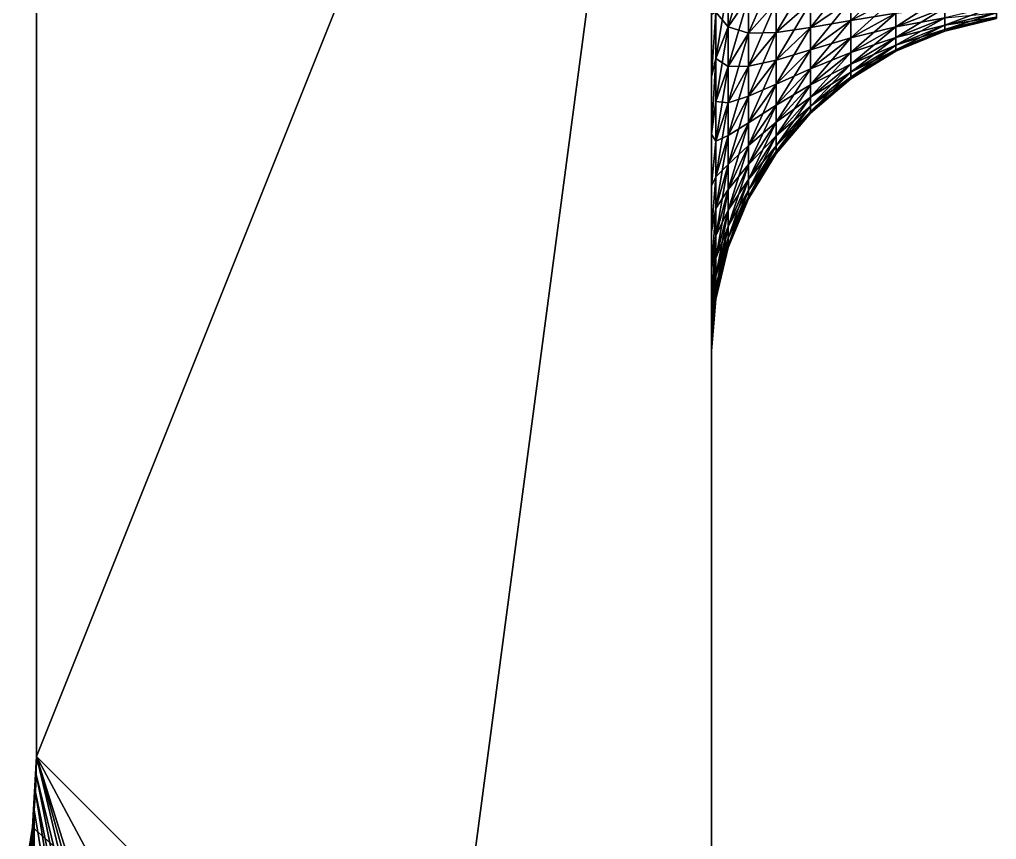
# Model space of a CAD drawing. Extents: x -53 to 3.8, y 0 to 88.2.
# Drawn here: x -7.22 to -1.43, y 73.76 to 78.62 of the extents above; entities that cross this region are included whole.
import ezdxf

# ---------------------------------------------------------------- set-up
doc = ezdxf.new("R2010")
doc.units = 0

msp = doc.modelspace()

# ---------------------------------------------------------------- linework, layer by layer
for points in [[(-7.119, 84.249, 13.5), (-7.119, 74.249), (-7.119, 74.249, 13.5)], [(-7.119, 84.249), (-7.119, 74.249), (-7.119, 84.249, 13.5)], [(-7.119, 74.249, 13.5), (-3.119, 84.249, 13.5), (-7.119, 84.249, 13.5)], [(-4.97569, 70.249, 13.5), (-3.119, 84.249, 13.5), (-7.119, 74.249, 13.5)], [(-3.119, 70.249), (-7.119, 74.249), (-3.119, 84.249)], [(-7.119, 74.249), (-7.119, 84.249), (-3.119, 84.249)], [(-4.97569, 70.249, 13.5), (-3.119, 70.249, 13.5), (-3.119, 84.249, 13.5)], [(-3.119, 70.249), (-3.119, 84.249), (-3.119, 79.4532, 4.36866)], [(-3.119, 84.249, 13.5), (-3.119, 70.249, 13.5), (-3.119, 79.8805, 12.1121)], [(-3.119, 79.8805, 12.1121), (-3.119, 70.249, 13.5), (-3.119, 79.4532, 12.0039)], [(-3.119, 79.0405, 4.52319), (-3.119, 70.249), (-3.119, 79.4532, 4.36866)], [(-3.119, 79.4532, 12.0039), (-3.119, 70.249, 13.5), (-3.119, 79.0405, 11.8494)], [(-3.119, 70.249, 0.52924), (-3.119, 70.249), (-3.119, 79.0405, 4.52319)], [(-3.119, 78.6473, 4.72218), (-3.119, 70.249, 0.52924), (-3.119, 79.0405, 4.52319)], [(-3.119, 79.0405, 11.8494), (-3.119, 70.249, 13.5), (-3.119, 78.6473, 11.6504)], [(-2.90101, 78.981, 10.7909), (-3.02111, 78.5733, 10.8576), (-2.90101, 78.7511, 10.6286)], [(-3.02111, 78.5733, 10.8576), (-2.90101, 78.981, 10.7909), (-3.02111, 78.8248, 11.0351)], [(-2.90101, 78.5368, 10.446), (-2.73703, 78.9152, 10.4172), (-2.90101, 78.7511, 10.6286)], [(-2.90101, 78.5368, 10.446), (-2.73703, 78.7195, 10.2505), (-2.73703, 78.9152, 10.4172)], [(-2.73703, 78.5398, 10.0666), (-2.53321, 78.8824, 10.0761), (-2.73703, 78.7195, 10.2505)], [(-2.73703, 78.5398, 10.0666), (-2.53321, 78.7178, 9.90774), (-2.53321, 78.8824, 10.0761)], [(-3.09438, 78.3861, 11.0987), (-3.02111, 78.8248, 11.0351), (-3.09438, 78.6603, 11.2922)], [(-3.02111, 78.8248, 11.0351), (-3.09438, 78.3861, 11.0987), (-3.02111, 78.5733, 10.8576)], [(-3.09438, 78.6603, 5.08035), (-3.02111, 78.8248, 5.33741), (-3.02111, 78.5733, 5.51495)], [(-3.02111, 78.8248, 5.33741), (-2.90101, 78.7511, 5.74397), (-3.02111, 78.5733, 5.51495)], [(-2.53321, 78.5693, 9.72515), (-2.29457, 78.7331, 9.60385), (-2.29457, 78.8699, 9.77205)], [(-2.53321, 78.5693, 9.72515), (-2.29457, 78.8699, 9.77205), (-2.53321, 78.7178, 9.90774)], [(-2.29457, 78.6121, 9.42391), (-2.02698, 78.8649, 9.50627), (-2.29457, 78.7331, 9.60385)], [(-2.29457, 78.6121, 9.42391), (-2.02698, 78.7522, 9.33871), (-2.02698, 78.8649, 9.50627)], [(-2.02698, 78.5748, 8.97642), (-1.73703, 78.7631, 9.10879), (-2.02698, 78.6553, 9.16161)], [(-2.02698, 78.5748, 8.97642), (-1.73703, 78.6871, 8.93363), (-1.73703, 78.7631, 9.10879)], [(-3.02111, 78.3389, 10.6579), (-2.90101, 78.5368, 10.446), (-2.90101, 78.7511, 10.6286)], [(-2.90101, 78.7511, 10.6286), (-3.02111, 78.5733, 10.8576), (-3.02111, 78.3389, 10.6579)], [(-3.02111, 78.5733, 5.51495), (-2.90101, 78.7511, 5.74397), (-2.90101, 78.5368, 5.92652)], [(-2.90101, 78.7511, 5.74397), (-2.73703, 78.7195, 6.12208), (-2.90101, 78.5368, 5.92652)], [(-2.90101, 78.3401, 10.2448), (-2.73703, 78.7195, 10.2505), (-2.90101, 78.5368, 10.446)], [(-2.90101, 78.3401, 10.2448), (-2.73703, 78.5398, 10.0666), (-2.73703, 78.7195, 10.2505)], [(-2.90101, 78.5368, 5.92652), (-2.73703, 78.7195, 6.12208), (-2.73703, 78.5398, 6.30594)], [(-2.73703, 78.7195, 6.12208), (-2.53321, 78.7178, 6.46482), (-2.73703, 78.5398, 6.30594)], [(-2.73703, 78.3775, 9.86718), (-2.53321, 78.7178, 9.90774), (-2.73703, 78.5398, 10.0666)], [(-2.73703, 78.3775, 9.86718), (-2.53321, 78.5693, 9.72515), (-2.53321, 78.7178, 9.90774)], [(-2.73703, 78.5398, 6.30594), (-2.53321, 78.7178, 6.46482), (-2.53321, 78.5693, 6.64741)], [(-2.53321, 78.438, 9.52981), (-2.29457, 78.7331, 9.60385), (-2.53321, 78.5693, 9.72515)], [(-2.53321, 78.438, 9.52981), (-2.29457, 78.6121, 9.42391), (-2.29457, 78.7331, 9.60385)], [(-2.53321, 78.5693, 6.64741), (-2.29457, 78.7331, 6.7687), (-2.29457, 78.6121, 6.94865)], [(-2.53321, 78.7178, 6.46482), (-2.29457, 78.7331, 6.7687), (-2.53321, 78.5693, 6.64741)], [(-2.29457, 78.508, 9.23371), (-2.02698, 78.7522, 9.33871), (-2.29457, 78.6121, 9.42391)], [(-2.02698, 78.6553, 9.16161), (-2.02698, 78.7522, 9.33871), (-2.29457, 78.508, 9.23371)], [(-2.29457, 78.6121, 6.94865), (-2.02698, 78.7522, 7.03385), (-2.02698, 78.6553, 7.21095)], [(-2.29457, 78.7331, 6.7687), (-2.02698, 78.7522, 7.03385), (-2.29457, 78.6121, 6.94865)], [(-3.09438, 78.6603, 5.08035), (-3.09438, 78.3861, 5.2739), (-3.119, 78.2784, 4.96322)], [(-3.119, 78.6473, 4.72218), (-3.09438, 78.6603, 5.08035), (-3.119, 78.2784, 4.96322)], [(-3.09438, 78.6603, 11.2922), (-3.119, 78.2784, 11.4093), (-3.09438, 78.3861, 11.0987)], [(-3.119, 78.6473, 11.6504), (-3.119, 78.2784, 11.4093), (-3.09438, 78.6603, 11.2922)], [(-3.119, 78.2784, 4.96322), (-3.119, 70.249, 0.52924), (-3.119, 78.6473, 4.72218)], [(-3.119, 78.6473, 11.6504), (-3.119, 70.249, 13.5), (-3.119, 78.2784, 11.4093)], [(-3.09438, 78.6603, 5.08035), (-3.02111, 78.5733, 5.51495), (-3.09438, 78.3861, 5.2739)], [(-2.29457, 78.4216, 9.03483), (-2.02698, 78.5748, 8.97642), (-2.02698, 78.6553, 9.16161)], [(-2.29457, 78.508, 7.13885), (-2.02698, 78.6553, 7.21095), (-2.02698, 78.5748, 7.39614)], [(-2.29457, 78.6121, 6.94865), (-2.02698, 78.6553, 7.21095), (-2.29457, 78.508, 7.13885)], [(-2.02698, 78.6553, 9.16161), (-2.29457, 78.508, 9.23371), (-2.29457, 78.4216, 9.03483)], [(-2.02698, 78.5116, 8.78468), (-1.73703, 78.6871, 8.93363), (-2.02698, 78.5748, 8.97642)], [(-2.02698, 78.5116, 8.78468), (-1.73703, 78.6272, 8.75228), (-1.73703, 78.6871, 8.93363)], [(-2.02698, 78.5748, 7.39614), (-1.73703, 78.6871, 7.43892), (-1.73703, 78.6272, 7.62028)], [(-2.02698, 78.6553, 7.21095), (-1.73703, 78.6871, 7.43892), (-2.02698, 78.5748, 7.39614)], [(-1.43187, 78.6978, 8.73252), (-1.73703, 78.6272, 8.75228), (-1.73703, 78.5841, 8.56624)], [(-1.43187, 78.6562, 8.55297), (-1.43187, 78.6978, 8.73252), (-1.73703, 78.5841, 8.56624)], [(-1.73703, 78.5841, 7.80632), (-1.43187, 78.6562, 7.81959), (-1.43187, 78.6311, 8.00217)], [(-1.73703, 78.6272, 7.62028), (-1.43187, 78.6562, 7.81959), (-1.73703, 78.5841, 7.80632)], [(-1.43187, 78.6562, 8.55297), (-1.73703, 78.5581, 8.37705), (-1.43187, 78.6311, 8.37039)], [(-1.43187, 78.6562, 8.55297), (-1.73703, 78.5841, 8.56624), (-1.73703, 78.5581, 8.37705)], [(-2.53321, 78.3249, 9.32334), (-2.29457, 78.6121, 9.42391), (-2.53321, 78.438, 9.52981)], [(-2.53321, 78.438, 6.84275), (-2.29457, 78.6121, 6.94865), (-2.29457, 78.508, 7.13885)], [(-2.53321, 78.5693, 6.64741), (-2.29457, 78.6121, 6.94865), (-2.53321, 78.438, 6.84275)], [(-2.53321, 78.3249, 9.32334), (-2.29457, 78.508, 9.23371), (-2.29457, 78.6121, 9.42391)], [(-1.73703, 78.6272, 8.75228), (-2.02698, 78.5116, 8.78468), (-2.02698, 78.466, 8.58799)], [(-1.73703, 78.5841, 8.56624), (-1.73703, 78.6272, 8.75228), (-2.02698, 78.466, 8.58799)], [(-2.02698, 78.5116, 7.58787), (-1.73703, 78.6272, 7.62028), (-1.73703, 78.5841, 7.80632)], [(-2.02698, 78.5748, 7.39614), (-1.73703, 78.6272, 7.62028), (-2.02698, 78.5116, 7.58787)], [(-1.73703, 78.5581, 7.99551), (-1.43187, 78.6311, 8.00217), (-1.43187, 78.6227, 8.18628)], [(-1.73703, 78.5841, 7.80632), (-1.43187, 78.6311, 8.00217), (-1.73703, 78.5581, 7.99551)], [(-1.43187, 78.6311, 8.37039), (-1.73703, 78.5494, 8.18628), (-1.43187, 78.6227, 8.18628)], [(-1.43187, 78.6311, 8.37039), (-1.73703, 78.5581, 8.37705), (-1.73703, 78.5494, 8.18628)], [(-1.43187, 78.6227, 8.18628), (-1.73703, 78.5494, 8.18628), (-1.73703, 78.5581, 7.99551)], [(-3.09438, 78.3861, 5.2739), (-3.02111, 78.5733, 5.51495), (-3.02111, 78.3389, 5.71462)], [(-3.02111, 78.5733, 10.8576), (-3.09438, 78.1306, 10.881), (-3.02111, 78.3389, 10.6579)], [(-3.02111, 78.5733, 10.8576), (-3.09438, 78.3861, 11.0987), (-3.09438, 78.1306, 10.881)], [(-3.02111, 78.5733, 5.51495), (-2.90101, 78.5368, 5.92652), (-3.02111, 78.3389, 5.71462)], [(-3.02111, 78.1237, 10.4378), (-2.90101, 78.5368, 10.446), (-3.02111, 78.3389, 10.6579)], [(-3.02111, 78.1237, 10.4378), (-2.90101, 78.3401, 10.2448), (-2.90101, 78.5368, 10.446)], [(-3.02111, 78.3389, 5.71462), (-2.90101, 78.5368, 5.92652), (-2.90101, 78.3401, 6.1278)], [(-2.90101, 78.3401, 6.1278), (-2.73703, 78.5398, 6.30594), (-2.73703, 78.3775, 6.50538)], [(-2.90101, 78.5368, 5.92652), (-2.73703, 78.5398, 6.30594), (-2.90101, 78.3401, 6.1278)], [(-2.90101, 78.1625, 10.0264), (-2.73703, 78.5398, 10.0666), (-2.90101, 78.3401, 10.2448)], [(-2.90101, 78.1625, 10.0264), (-2.73703, 78.3775, 9.86718), (-2.73703, 78.5398, 10.0666)], [(-2.73703, 78.2341, 9.65381), (-2.53321, 78.438, 9.52981), (-2.53321, 78.5693, 9.72515)], [(-2.73703, 78.3775, 6.50538), (-2.53321, 78.5693, 6.64741), (-2.53321, 78.438, 6.84275)], [(-2.73703, 78.5398, 6.30594), (-2.53321, 78.5693, 6.64741), (-2.73703, 78.3775, 6.50538)], [(-2.73703, 78.2341, 9.65381), (-2.53321, 78.5693, 9.72515), (-2.73703, 78.3775, 9.86718)], [(-2.29457, 78.3537, 8.82893), (-2.02698, 78.5748, 8.97642), (-2.29457, 78.4216, 9.03483)], [(-2.29457, 78.3537, 8.82893), (-2.02698, 78.5116, 8.78468), (-2.02698, 78.5748, 8.97642)], [(-2.29457, 78.4216, 7.33772), (-2.02698, 78.5748, 7.39614), (-2.02698, 78.5116, 7.58787)], [(-2.29457, 78.508, 7.13885), (-2.02698, 78.5748, 7.39614), (-2.29457, 78.4216, 7.33772)], [(-2.02698, 78.466, 7.78457), (-1.73703, 78.5841, 7.80632), (-1.73703, 78.5581, 7.99551)], [(-2.02698, 78.5116, 7.58787), (-1.73703, 78.5841, 7.80632), (-2.02698, 78.466, 7.78457)], [(-1.73703, 78.5841, 8.56624), (-2.02698, 78.4385, 8.38797), (-1.73703, 78.5581, 8.37705)], [(-1.73703, 78.5841, 8.56624), (-2.02698, 78.466, 8.58799), (-2.02698, 78.4385, 8.38797)], [(-1.73703, 78.5581, 7.99551), (-2.02698, 78.4385, 7.98459), (-2.02698, 78.466, 7.78457)], [(-1.73703, 78.5494, 8.18628), (-2.02698, 78.4385, 7.98459), (-1.73703, 78.5581, 7.99551)], [(-1.73703, 78.5581, 8.37705), (-2.02698, 78.4293, 8.18628), (-1.73703, 78.5494, 8.18628)], [(-1.73703, 78.5581, 8.37705), (-2.02698, 78.4385, 8.38797), (-2.02698, 78.4293, 8.18628)], [(-1.73703, 78.5494, 8.18628), (-2.02698, 78.4293, 8.18628), (-2.02698, 78.4385, 7.98459)], [(-2.53321, 78.3249, 7.04922), (-2.29457, 78.508, 7.13885), (-2.29457, 78.4216, 7.33772)], [(-2.53321, 78.438, 6.84275), (-2.29457, 78.508, 7.13885), (-2.53321, 78.3249, 7.04922)], [(-2.53321, 78.2312, 9.10744), (-2.29457, 78.508, 9.23371), (-2.53321, 78.3249, 9.32334)], [(-2.29457, 78.4216, 9.03483), (-2.29457, 78.508, 9.23371), (-2.53321, 78.2312, 9.10744)], [(-2.02698, 78.5116, 8.78468), (-2.29457, 78.3537, 8.82893), (-2.29457, 78.3047, 8.61769)], [(-2.02698, 78.466, 8.58799), (-2.02698, 78.5116, 8.78468), (-2.29457, 78.3047, 8.61769)], [(-2.29457, 78.3537, 7.54363), (-2.02698, 78.5116, 7.58787), (-2.02698, 78.466, 7.78457)], [(-2.29457, 78.4216, 7.33772), (-2.02698, 78.5116, 7.58787), (-2.29457, 78.3537, 7.54363)], [(-2.73703, 78.1106, 9.42828), (-2.53321, 78.438, 9.52981), (-2.73703, 78.2341, 9.65381)], [(-2.73703, 78.1106, 9.42828), (-2.53321, 78.3249, 9.32334), (-2.53321, 78.438, 9.52981)], [(-2.73703, 78.2341, 6.71875), (-2.53321, 78.438, 6.84275), (-2.53321, 78.3249, 7.04922)], [(-2.73703, 78.3775, 6.50538), (-2.53321, 78.438, 6.84275), (-2.73703, 78.2341, 6.71875)], [(-2.53321, 78.2312, 7.26511), (-2.29457, 78.4216, 7.33772), (-2.29457, 78.3537, 7.54363)], [(-2.53321, 78.3249, 7.04922), (-2.29457, 78.4216, 7.33772), (-2.53321, 78.2312, 7.26511)], [(-2.53321, 78.1574, 8.88392), (-2.29457, 78.3537, 8.82893), (-2.29457, 78.4216, 9.03483)], [(-2.53321, 78.1574, 8.88392), (-2.29457, 78.4216, 9.03483), (-2.53321, 78.2312, 9.10744)], [(-2.02698, 78.466, 7.78457), (-2.29457, 78.3047, 7.75487), (-2.29457, 78.3537, 7.54363)], [(-2.02698, 78.4385, 7.98459), (-2.29457, 78.3047, 7.75487), (-2.02698, 78.466, 7.78457)], [(-2.02698, 78.466, 8.58799), (-2.29457, 78.2752, 8.40288), (-2.02698, 78.4385, 8.38797)], [(-2.02698, 78.466, 8.58799), (-2.29457, 78.3047, 8.61769), (-2.29457, 78.2752, 8.40288)], [(-2.02698, 78.4385, 7.98459), (-2.29457, 78.2752, 7.96968), (-2.29457, 78.3047, 7.75487)], [(-2.02698, 78.4293, 8.18628), (-2.29457, 78.2752, 7.96968), (-2.02698, 78.4385, 7.98459)], [(-2.02698, 78.4385, 8.38797), (-2.29457, 78.2653, 8.18628), (-2.02698, 78.4293, 8.18628)], [(-2.02698, 78.4385, 8.38797), (-2.29457, 78.2752, 8.40288), (-2.29457, 78.2653, 8.18628)], [(-2.02698, 78.4293, 8.18628), (-2.29457, 78.2653, 8.18628), (-2.29457, 78.2752, 7.96968)], [(-3.09438, 78.3861, 5.2739), (-3.09438, 78.1306, 5.49159), (-3.119, 77.9382, 5.24338)], [(-3.119, 78.2784, 4.96322), (-3.09438, 78.3861, 5.2739), (-3.119, 77.9382, 5.24338)], [(-3.09438, 78.3861, 11.0987), (-3.119, 77.9382, 11.1292), (-3.09438, 78.1306, 10.881)], [(-3.119, 78.2784, 11.4093), (-3.119, 77.9382, 11.1292), (-3.09438, 78.3861, 11.0987)], [(-3.09438, 78.3861, 5.2739), (-3.02111, 78.3389, 5.71462), (-3.09438, 78.1306, 5.49159)], [(-2.90101, 78.1625, 6.34613), (-2.73703, 78.3775, 6.50538), (-2.73703, 78.2341, 6.71875)], [(-2.90101, 78.3401, 6.1278), (-2.73703, 78.3775, 6.50538), (-2.90101, 78.1625, 6.34613)], [(-2.90101, 78.0054, 9.79284), (-2.73703, 78.3775, 9.86718), (-2.90101, 78.1625, 10.0264)], [(-2.90101, 78.0054, 9.79284), (-2.73703, 78.2341, 9.65381), (-2.73703, 78.3775, 9.86718)], [(-2.29457, 78.3537, 8.82893), (-2.53321, 78.1574, 8.88392), (-2.53321, 78.1043, 8.65461)], [(-2.29457, 78.3047, 8.61769), (-2.29457, 78.3537, 8.82893), (-2.53321, 78.1043, 8.65461)], [(-2.29457, 78.3537, 7.54363), (-2.53321, 78.1574, 7.48864), (-2.53321, 78.2312, 7.26511)], [(-2.29457, 78.3047, 7.75487), (-2.53321, 78.1574, 7.48864), (-2.29457, 78.3537, 7.54363)], [(-3.09438, 77.896, 10.641), (-3.02111, 78.1237, 10.4378), (-3.02111, 78.3389, 10.6579)], [(-3.09438, 78.1306, 5.49159), (-3.02111, 78.3389, 5.71462), (-3.02111, 78.1237, 5.93477)], [(-3.02111, 78.3389, 10.6579), (-3.09438, 78.1306, 10.881), (-3.09438, 77.896, 10.641)], [(-3.02111, 77.9295, 10.199), (-2.90101, 78.3401, 10.2448), (-3.02111, 78.1237, 10.4378)], [(-3.02111, 78.1237, 5.93477), (-2.90101, 78.3401, 6.1278), (-2.90101, 78.1625, 6.34613)], [(-3.02111, 78.3389, 5.71462), (-2.90101, 78.3401, 6.1278), (-3.02111, 78.1237, 5.93477)], [(-3.02111, 77.9295, 10.199), (-2.90101, 78.1625, 10.0264), (-2.90101, 78.3401, 10.2448)], [(-2.73703, 78.1106, 6.94428), (-2.53321, 78.3249, 7.04922), (-2.53321, 78.2312, 7.26511)], [(-2.73703, 78.2341, 6.71875), (-2.53321, 78.3249, 7.04922), (-2.73703, 78.1106, 6.94428)], [(-2.73703, 78.0082, 9.19246), (-2.53321, 78.3249, 9.32334), (-2.73703, 78.1106, 9.42828)], [(-2.73703, 78.0082, 9.19246), (-2.53321, 78.2312, 9.10744), (-2.53321, 78.3249, 9.32334)], [(-2.29457, 78.3047, 7.75487), (-2.53321, 78.1043, 7.71795), (-2.53321, 78.1574, 7.48864)], [(-2.29457, 78.2752, 7.96968), (-2.53321, 78.1043, 7.71795), (-2.29457, 78.3047, 7.75487)], [(-2.29457, 78.3047, 8.61769), (-2.53321, 78.0722, 8.42142), (-2.29457, 78.2752, 8.40288)], [(-2.53321, 78.0722, 8.42142), (-2.29457, 78.3047, 8.61769), (-2.53321, 78.1043, 8.65461)], [(-3.119, 77.9382, 5.24338), (-3.119, 70.249, 0.52924), (-3.119, 78.2784, 4.96322)], [(-3.119, 78.2784, 11.4093), (-3.119, 70.249, 13.5), (-3.119, 77.9382, 11.1292)], [(-2.29457, 78.2752, 7.96968), (-2.53321, 78.0722, 7.95114), (-2.53321, 78.1043, 7.71795)], [(-2.29457, 78.2653, 8.18628), (-2.53321, 78.0722, 7.95114), (-2.29457, 78.2752, 7.96968)], [(-2.29457, 78.2752, 8.40288), (-2.53321, 78.0615, 8.18628), (-2.29457, 78.2653, 8.18628)], [(-2.29457, 78.2752, 8.40288), (-2.53321, 78.0722, 8.42142), (-2.53321, 78.0615, 8.18628)], [(-2.29457, 78.2653, 8.18628), (-2.53321, 78.0615, 8.18628), (-2.53321, 78.0722, 7.95114)], [(-2.90101, 78.0054, 6.57972), (-2.73703, 78.2341, 6.71875), (-2.73703, 78.1106, 6.94428)], [(-2.90101, 78.1625, 6.34613), (-2.73703, 78.2341, 6.71875), (-2.90101, 78.0054, 6.57972)], [(-2.90101, 77.8703, 9.54595), (-2.73703, 78.1106, 9.42828), (-2.73703, 78.2341, 9.65381)], [(-2.90101, 77.8703, 9.54595), (-2.73703, 78.2341, 9.65381), (-2.90101, 78.0054, 9.79284)], [(-2.53321, 78.2312, 7.26511), (-2.73703, 78.0082, 7.1801), (-2.73703, 78.1106, 6.94428)], [(-2.53321, 78.1574, 7.48864), (-2.73703, 78.0082, 7.1801), (-2.53321, 78.2312, 7.26511)], [(-2.73703, 77.9276, 8.9483), (-2.53321, 78.2312, 9.10744), (-2.73703, 78.0082, 9.19246)], [(-2.53321, 78.2312, 9.10744), (-2.73703, 77.9276, 8.9483), (-2.53321, 78.1574, 8.88392)], [(-3.119, 77.9382, 5.24338), (-3.09438, 78.1306, 5.49159), (-3.09438, 77.896, 5.73161)], [(-3.09438, 78.1306, 10.881), (-3.119, 77.9382, 11.1292), (-3.09438, 77.896, 10.641)], [(-3.09438, 78.1306, 5.49159), (-3.02111, 78.1237, 5.93477), (-3.09438, 77.896, 5.73161)], [(-3.09438, 77.6842, 10.3806), (-3.02111, 78.1237, 10.4378), (-3.09438, 77.896, 10.641)], [(-3.09438, 77.896, 5.73161), (-3.02111, 78.1237, 5.93477), (-3.02111, 77.9295, 6.17358)], [(-3.09438, 77.6842, 10.3806), (-3.02111, 77.9295, 10.199), (-3.02111, 78.1237, 10.4378)], [(-3.02111, 77.9295, 6.17358), (-2.90101, 78.1625, 6.34613), (-2.90101, 78.0054, 6.57972)], [(-3.02111, 78.1237, 5.93477), (-2.90101, 78.1625, 6.34613), (-3.02111, 77.9295, 6.17358)], [(-3.02111, 77.7577, 9.94349), (-2.90101, 78.1625, 10.0264), (-3.02111, 77.9295, 10.199)], [(-3.02111, 77.7577, 9.94349), (-2.90101, 78.0054, 9.79284), (-2.90101, 78.1625, 10.0264)], [(-2.53321, 78.1574, 8.88392), (-2.73703, 77.9276, 8.9483), (-2.73703, 77.8696, 8.69783)], [(-2.53321, 78.1043, 8.65461), (-2.53321, 78.1574, 8.88392), (-2.73703, 77.8696, 8.69783)], [(-2.53321, 78.1574, 7.48864), (-2.73703, 77.9276, 7.42426), (-2.73703, 78.0082, 7.1801)], [(-2.53321, 78.1043, 7.71795), (-2.73703, 77.9276, 7.42426), (-2.53321, 78.1574, 7.48864)], [(-2.90101, 77.7581, 9.28779), (-2.73703, 78.1106, 9.42828), (-2.90101, 77.8703, 9.54595)], [(-2.90101, 77.7581, 9.28779), (-2.73703, 78.0082, 9.19246), (-2.73703, 78.1106, 9.42828)], [(-2.73703, 78.1106, 6.94428), (-2.90101, 77.8703, 6.82661), (-2.90101, 78.0054, 6.57972)], [(-2.73703, 78.0082, 7.1801), (-2.90101, 77.8703, 6.82661), (-2.73703, 78.1106, 6.94428)], [(-2.53321, 78.1043, 7.71795), (-2.73703, 77.8696, 7.67473), (-2.73703, 77.9276, 7.42426)], [(-2.53321, 78.0722, 7.95114), (-2.73703, 77.8696, 7.67473), (-2.53321, 78.1043, 7.71795)], [(-2.73703, 77.8346, 8.44312), (-2.53321, 78.1043, 8.65461), (-2.73703, 77.8696, 8.69783)], [(-2.53321, 78.0722, 8.42142), (-2.53321, 78.1043, 8.65461), (-2.73703, 77.8346, 8.44312)], [(-2.53321, 78.0722, 7.95114), (-2.73703, 77.8346, 7.92944), (-2.73703, 77.8696, 7.67473)], [(-2.53321, 78.0615, 8.18628), (-2.73703, 77.8346, 7.92944), (-2.53321, 78.0722, 7.95114)], [(-2.53321, 78.0722, 8.42142), (-2.73703, 77.8229, 8.18628), (-2.53321, 78.0615, 8.18628)], [(-2.73703, 77.8229, 8.18628), (-2.53321, 78.0722, 8.42142), (-2.73703, 77.8346, 8.44312)], [(-2.90101, 77.67, 9.0205), (-2.73703, 78.0082, 9.19246), (-2.90101, 77.7581, 9.28779)], [(-2.73703, 78.0082, 7.1801), (-2.90101, 77.7581, 7.08477), (-2.90101, 77.8703, 6.82661)], [(-2.73703, 77.9276, 7.42426), (-2.90101, 77.7581, 7.08477), (-2.73703, 78.0082, 7.1801)], [(-2.90101, 77.67, 9.0205), (-2.73703, 77.9276, 8.9483), (-2.73703, 78.0082, 9.19246)], [(-2.53321, 78.0615, 8.18628), (-2.73703, 77.8229, 8.18628), (-2.73703, 77.8346, 7.92944)], [(-2.90101, 78.0054, 6.57972), (-3.02111, 77.7577, 6.42906), (-3.02111, 77.9295, 6.17358)], [(-2.90101, 77.8703, 6.82661), (-3.02111, 77.7577, 6.42906), (-2.90101, 78.0054, 6.57972)], [(-3.02111, 77.6099, 9.67345), (-2.90101, 78.0054, 9.79284), (-3.02111, 77.7577, 9.94349)], [(-3.02111, 77.6099, 9.67345), (-2.90101, 77.8703, 9.54595), (-2.90101, 78.0054, 9.79284)], [(-3.119, 70.249, 5.40849), (-3.119, 70.249, 0.52924), (-3.119, 77.9382, 5.24338)], [(-3.119, 77.6309, 5.55927), (-3.119, 70.249, 5.40849), (-3.119, 77.9382, 5.24338)], [(-3.119, 77.9382, 11.1292), (-3.119, 70.249, 13.5), (-3.119, 77.6309, 10.8133)], [(-3.09438, 77.896, 5.73161), (-3.119, 77.6309, 5.55927), (-3.119, 77.9382, 5.24338)], [(-3.09438, 77.896, 10.641), (-3.119, 77.9382, 11.1292), (-3.119, 77.6309, 10.8133)], [(-3.119, 77.6309, 10.8133), (-3.09438, 77.6842, 10.3806), (-3.09438, 77.896, 10.641)], [(-3.09438, 77.6842, 5.99197), (-3.119, 77.6309, 5.55927), (-3.09438, 77.896, 5.73161)], [(-3.09438, 77.4969, 10.1021), (-3.02111, 77.9295, 10.199), (-3.09438, 77.6842, 10.3806)], [(-3.02111, 77.9295, 6.17358), (-3.09438, 77.6842, 5.99197), (-3.09438, 77.896, 5.73161)], [(-3.02111, 77.7577, 6.42906), (-3.09438, 77.6842, 5.99197), (-3.02111, 77.9295, 6.17358)], [(-3.09438, 77.4969, 10.1021), (-3.02111, 77.7577, 9.94349), (-3.02111, 77.9295, 10.199)], [(-2.73703, 77.9276, 8.9483), (-2.90101, 77.67, 9.0205), (-2.90101, 77.6064, 8.74629)], [(-2.73703, 77.8696, 8.69783), (-2.73703, 77.9276, 8.9483), (-2.90101, 77.6064, 8.74629)], [(-2.73703, 77.9276, 7.42426), (-2.90101, 77.67, 7.35206), (-2.90101, 77.7581, 7.08477)], [(-2.73703, 77.8696, 7.67473), (-2.90101, 77.67, 7.35206), (-2.73703, 77.9276, 7.42426)], [(-3.02111, 77.4872, 9.39108), (-2.90101, 77.7581, 9.28779), (-2.90101, 77.8703, 9.54595)], [(-2.90101, 77.8703, 6.82661), (-3.02111, 77.6099, 6.69911), (-3.02111, 77.7577, 6.42906)], [(-2.90101, 77.7581, 7.08477), (-3.02111, 77.6099, 6.69911), (-2.90101, 77.8703, 6.82661)], [(-3.02111, 77.4872, 9.39108), (-2.90101, 77.8703, 9.54595), (-3.02111, 77.6099, 9.67345)], [(-2.73703, 77.8696, 7.67473), (-2.90101, 77.6064, 7.62626), (-2.90101, 77.67, 7.35206)], [(-2.73703, 77.8346, 7.92944), (-2.90101, 77.6064, 7.62626), (-2.73703, 77.8696, 7.67473)], [(-2.73703, 77.8696, 8.69783), (-2.90101, 77.5681, 8.46745), (-2.73703, 77.8346, 8.44312)], [(-2.90101, 77.6064, 8.74629), (-2.90101, 77.5681, 8.46745), (-2.73703, 77.8696, 8.69783)], [(-2.73703, 77.8346, 7.92944), (-2.90101, 77.5681, 7.90511), (-2.90101, 77.6064, 7.62626)], [(-2.73703, 77.8229, 8.18628), (-2.90101, 77.5681, 7.90511), (-2.73703, 77.8346, 7.92944)], [(-2.73703, 77.8346, 8.44312), (-2.90101, 77.5553, 8.18628), (-2.73703, 77.8229, 8.18628)], [(-2.90101, 77.5681, 8.46745), (-2.90101, 77.5553, 8.18628), (-2.73703, 77.8346, 8.44312)], [(-2.90101, 77.5553, 8.18628), (-2.90101, 77.5681, 7.90511), (-2.73703, 77.8229, 8.18628)], [(-3.02111, 77.7577, 6.42906), (-3.09438, 77.4969, 6.2705), (-3.09438, 77.6842, 5.99197)], [(-3.02111, 77.6099, 6.69911), (-3.09438, 77.4969, 6.2705), (-3.02111, 77.7577, 6.42906)], [(-3.09438, 77.3358, 9.80764), (-3.02111, 77.7577, 9.94349), (-3.09438, 77.4969, 10.1021)], [(-3.09438, 77.3358, 9.80764), (-3.02111, 77.6099, 9.67345), (-3.02111, 77.7577, 9.94349)], [(-3.02111, 77.3908, 9.09872), (-2.90101, 77.7581, 9.28779), (-3.02111, 77.4872, 9.39108)], [(-3.02111, 77.3908, 9.09872), (-2.90101, 77.67, 9.0205), (-2.90101, 77.7581, 9.28779)], [(-2.90101, 77.7581, 7.08477), (-3.02111, 77.4872, 6.98148), (-3.02111, 77.6099, 6.69911)], [(-2.90101, 77.67, 7.35206), (-3.02111, 77.4872, 6.98148), (-2.90101, 77.7581, 7.08477)], [(-3.119, 77.3602, 10.4655), (-3.09438, 77.6842, 10.3806), (-3.119, 77.6309, 10.8133)], [(-3.09438, 77.4969, 10.1021), (-3.09438, 77.6842, 10.3806), (-3.119, 77.3602, 10.4655)], [(-3.09438, 77.6842, 5.99197), (-3.119, 77.3602, 5.90705), (-3.119, 77.6309, 5.55927)], [(-3.09438, 77.4969, 6.2705), (-3.119, 77.3602, 5.90705), (-3.09438, 77.6842, 5.99197)], [(-2.90101, 77.67, 9.0205), (-3.02111, 77.3908, 9.09872), (-3.02111, 77.3213, 8.79881)], [(-2.90101, 77.6064, 8.74629), (-2.90101, 77.67, 9.0205), (-3.02111, 77.3213, 8.79881)], [(-2.90101, 77.67, 7.35206), (-3.02111, 77.3908, 7.27384), (-3.02111, 77.4872, 6.98148)], [(-2.90101, 77.6064, 7.62626), (-3.02111, 77.3908, 7.27384), (-2.90101, 77.67, 7.35206)], [(-3.119, 77.3602, 5.90705), (-3.119, 70.249, 5.40849), (-3.119, 77.6309, 5.55927)], [(-3.119, 77.6309, 10.8133), (-3.119, 70.249, 13.5), (-3.119, 77.3602, 10.4655)], [(-3.02111, 77.6099, 6.69911), (-3.09438, 77.3358, 6.56492), (-3.09438, 77.4969, 6.2705)], [(-3.02111, 77.4872, 6.98148), (-3.09438, 77.3358, 6.56492), (-3.02111, 77.6099, 6.69911)], [(-3.09438, 77.2021, 9.49979), (-3.02111, 77.6099, 9.67345), (-3.09438, 77.3358, 9.80764)], [(-3.09438, 77.2021, 9.49979), (-3.02111, 77.4872, 9.39108), (-3.02111, 77.6099, 9.67345)], [(-2.90101, 77.6064, 7.62626), (-3.02111, 77.3213, 7.57375), (-3.02111, 77.3908, 7.27384)], [(-2.90101, 77.5681, 7.90511), (-3.02111, 77.3213, 7.57375), (-2.90101, 77.6064, 7.62626)], [(-2.90101, 77.6064, 8.74629), (-3.02111, 77.2793, 8.49382), (-2.90101, 77.5681, 8.46745)], [(-3.02111, 77.3213, 8.79881), (-3.02111, 77.2793, 8.49382), (-2.90101, 77.6064, 8.74629)], [(-2.90101, 77.5681, 8.46745), (-3.02111, 77.2653, 8.18628), (-2.90101, 77.5553, 8.18628)], [(-3.02111, 77.2793, 8.49382), (-3.02111, 77.2653, 8.18628), (-2.90101, 77.5681, 8.46745)], [(-3.02111, 77.2793, 7.87874), (-2.90101, 77.5681, 7.90511), (-2.90101, 77.5553, 8.18628)], [(-2.90101, 77.5681, 7.90511), (-3.02111, 77.2793, 7.87874), (-3.02111, 77.3213, 7.57375)], [(-3.02111, 77.2653, 8.18628), (-3.02111, 77.2793, 7.87874), (-2.90101, 77.5553, 8.18628)], [(-3.119, 77.1294, 10.0901), (-3.09438, 77.4969, 10.1021), (-3.119, 77.3602, 10.4655)], [(-3.09438, 77.3358, 9.80764), (-3.09438, 77.4969, 10.1021), (-3.119, 77.1294, 10.0901)], [(-3.09438, 77.4969, 6.2705), (-3.119, 77.1294, 6.28249), (-3.119, 77.3602, 5.90705)], [(-3.09438, 77.3358, 6.56492), (-3.119, 77.1294, 6.28249), (-3.09438, 77.4969, 6.2705)], [(-3.09438, 77.0969, 9.18106), (-3.02111, 77.3908, 9.09872), (-3.02111, 77.4872, 9.39108)], [(-3.02111, 77.4872, 6.98148), (-3.09438, 77.2021, 6.87277), (-3.09438, 77.3358, 6.56492)], [(-3.02111, 77.3908, 7.27384), (-3.09438, 77.2021, 6.87277), (-3.02111, 77.4872, 6.98148)], [(-3.09438, 77.0969, 9.18106), (-3.02111, 77.4872, 9.39108), (-3.09438, 77.2021, 9.49979)], [(-3.02111, 77.3908, 9.09872), (-3.09438, 77.0969, 9.18106), (-3.09438, 77.0212, 8.85408)], [(-3.02111, 77.3213, 8.79881), (-3.02111, 77.3908, 9.09872), (-3.09438, 77.0212, 8.85408)], [(-3.02111, 77.3908, 7.27384), (-3.09438, 77.0969, 7.1915), (-3.09438, 77.2021, 6.87277)], [(-3.02111, 77.3213, 7.57375), (-3.09438, 77.0969, 7.1915), (-3.02111, 77.3908, 7.27384)], [(-3.119, 77.1294, 6.28249), (-3.119, 70.249, 5.40849), (-3.119, 77.3602, 5.90705)], [(-3.119, 77.3602, 10.4655), (-3.119, 70.249, 10.2877), (-3.119, 77.1294, 10.0901)], [(-3.119, 70.249, 13.5), (-3.119, 70.249, 10.2877), (-3.119, 77.3602, 10.4655)], [(-3.119, 76.9413, 9.69152), (-3.09438, 77.3358, 9.80764), (-3.119, 77.1294, 10.0901)], [(-3.09438, 77.2021, 9.49979), (-3.09438, 77.3358, 9.80764), (-3.119, 76.9413, 9.69152)], [(-3.09438, 77.3358, 6.56492), (-3.119, 76.9413, 6.68104), (-3.119, 77.1294, 6.28249)], [(-3.09438, 77.2021, 6.87277), (-3.119, 76.9413, 6.68104), (-3.09438, 77.3358, 6.56492)], [(-3.02111, 77.3213, 8.79881), (-3.09438, 76.9755, 8.52157), (-3.02111, 77.2793, 8.49382)], [(-3.09438, 77.0212, 8.85408), (-3.09438, 76.9755, 8.52157), (-3.02111, 77.3213, 8.79881)], [(-3.02111, 77.3213, 7.57375), (-3.02111, 77.2793, 7.87874), (-3.09438, 77.0212, 7.51848)], [(-3.02111, 77.3213, 7.57375), (-3.09438, 77.0212, 7.51848), (-3.09438, 77.0969, 7.1915)], [(-3.09438, 76.9755, 7.85099), (-3.02111, 77.2793, 7.87874), (-3.02111, 77.2653, 8.18628)], [(-3.02111, 77.2793, 8.49382), (-3.09438, 76.9602, 8.18628), (-3.02111, 77.2653, 8.18628)], [(-3.09438, 76.9755, 8.52157), (-3.09438, 76.9602, 8.18628), (-3.02111, 77.2793, 8.49382)], [(-3.02111, 77.2793, 7.87874), (-3.09438, 76.9755, 7.85099), (-3.09438, 77.0212, 7.51848)], [(-3.09438, 76.9602, 8.18628), (-3.09438, 76.9755, 7.85099), (-3.02111, 77.2653, 8.18628)], [(-3.119, 76.7982, 9.27469), (-3.09438, 77.2021, 9.49979), (-3.119, 76.9413, 9.69152)], [(-3.09438, 77.0969, 9.18106), (-3.09438, 77.2021, 9.49979), (-3.119, 76.7982, 9.27469)], [(-3.09438, 77.2021, 6.87277), (-3.119, 76.7982, 7.09787), (-3.119, 76.9413, 6.68104)], [(-3.09438, 77.0969, 7.1915), (-3.119, 76.7982, 7.09787), (-3.09438, 77.2021, 6.87277)], [(-3.119, 76.9413, 6.68104), (-3.119, 70.249, 5.40849), (-3.119, 77.1294, 6.28249)], [(-3.119, 77.1294, 10.0901), (-3.119, 70.249, 10.2877), (-3.119, 76.9413, 9.69152)], [(-3.09438, 77.0212, 8.85408), (-3.09438, 77.0969, 9.18106), (-3.119, 76.7982, 9.27469)], [(-3.09438, 77.0212, 7.51848), (-3.119, 76.7982, 7.09787), (-3.09438, 77.0969, 7.1915)], [(-3.119, 76.7019, 7.5279), (-3.119, 76.7982, 7.09787), (-3.09438, 77.0212, 7.51848)], [(-3.09438, 76.9755, 7.85099), (-3.119, 76.7019, 7.5279), (-3.09438, 77.0212, 7.51848)], [(-3.09438, 77.0212, 8.85408), (-3.119, 76.7019, 8.84466), (-3.09438, 76.9755, 8.52157)], [(-3.119, 76.7982, 9.27469), (-3.119, 76.7019, 8.84466), (-3.09438, 77.0212, 8.85408)], [(-3.119, 76.6534, 7.96593), (-3.119, 76.7019, 7.5279), (-3.09438, 76.9755, 7.85099)], [(-3.09438, 76.9602, 8.18628), (-3.119, 76.6534, 7.96593), (-3.09438, 76.9755, 7.85099)], [(-3.09438, 76.9755, 8.52157), (-3.119, 76.6534, 8.40663), (-3.09438, 76.9602, 8.18628)], [(-3.119, 76.7019, 8.84466), (-3.119, 76.6534, 8.40663), (-3.09438, 76.9755, 8.52157)], [(-3.119, 76.6534, 8.40663), (-3.119, 76.6534, 7.96593), (-3.09438, 76.9602, 8.18628)], [(-3.119, 76.7982, 7.09787), (-3.119, 70.249, 5.40849), (-3.119, 76.9413, 6.68104)], [(-3.119, 76.9413, 9.69152), (-3.119, 70.249, 10.2877), (-3.119, 76.7982, 9.27469)], [(-3.119, 76.7019, 7.5279), (-3.119, 70.249, 5.40849), (-3.119, 76.7982, 7.09787)], [(-3.119, 76.7982, 9.27469), (-3.119, 70.249, 10.2877), (-3.119, 76.7019, 8.84466)], [(-3.119, 76.6534, 7.96593), (-3.119, 70.249, 5.40849), (-3.119, 76.7019, 7.5279)], [(-3.119, 76.7019, 8.84466), (-3.119, 70.249, 10.2877), (-3.119, 76.6534, 8.40663)], [(-3.119, 70.249, 10.2877), (-3.119, 70.249, 5.40849), (-3.119, 76.6534, 7.96593)], [(-3.119, 76.6534, 8.40663), (-3.119, 70.249, 10.2877), (-3.119, 76.6534, 7.96593)], [(-7.119, 74.249), (-7.14091, 73.8309), (-7.12456, 74.0381, 13.5)], [(-7.14091, 73.8309), (-7.119, 74.249), (-3.119, 70.249)], [(-7.12456, 74.0381, 13.5), (-7.12039, 74.1435, 13.5), (-7.119, 74.249)], [(-7.119, 74.249), (-7.12039, 74.1435, 13.5), (-7.119, 74.249, 13.5)], [(-7.12039, 74.1435, 13.5), (-6.12369, 70.0647, 13.5), (-7.119, 74.249, 13.5)], [(-5.75654, 69.8932, 13.5), (-4.97569, 70.249, 13.5), (-7.119, 74.249, 13.5)], [(-7.119, 74.249, 13.5), (-5.93662, 69.9861, 13.5), (-5.75654, 69.8932, 13.5)], [(-6.12369, 70.0647, 13.5), (-5.93662, 69.9861, 13.5), (-7.119, 74.249, 13.5)], [(-7.12456, 74.0381, 13.5), (-6.31635, 70.1292, 13.5), (-7.12039, 74.1435, 13.5)], [(-6.31635, 70.1292, 13.5), (-6.12369, 70.0647, 13.5), (-7.12039, 74.1435, 13.5)], [(-7.12456, 74.0381, 13.5), (-7.14415, 73.8011, 6.75), (-7.13152, 73.9328, 13.5)], [(-7.14091, 73.8309), (-7.14415, 73.8011, 6.75), (-7.12456, 74.0381, 13.5)], [(-7.13152, 73.9328, 13.5), (-6.51328, 70.1796, 13.5), (-7.12456, 74.0381, 13.5)], [(-6.51328, 70.1796, 13.5), (-6.31635, 70.1292, 13.5), (-7.12456, 74.0381, 13.5)], [(-7.13152, 73.9328, 13.5), (-7.14415, 73.8011, 6.75), (-7.14037, 73.8361, 13.1729)], [(-7.12988, 72.09, 13.5), (-7.13152, 73.9328, 13.5), (-7.14037, 73.8361, 13.1729)], [(-7.12988, 72.09, 13.5), (-6.51328, 70.1796, 13.5), (-7.13152, 73.9328, 13.5)], [(-7.14415, 73.8011, 6.75), (-7.21866, 73.3617, 6.75), (-7.19863, 73.4548, 10.6755)], [(-7.14415, 73.8011, 6.75), (-7.20641, 73.4174), (-7.21866, 73.3617, 6.75)], [(-7.14091, 73.8309), (-7.20641, 73.4174), (-7.14415, 73.8011, 6.75)], [(-7.20641, 73.4174), (-7.14091, 73.8309), (-3.119, 70.249)], [(-7.18919, 73.5029, 11.1132), (-7.14415, 73.8011, 6.75), (-7.19863, 73.4548, 10.6755)], [(-7.17979, 73.5542, 11.5364), (-7.14415, 73.8011, 6.75), (-7.18919, 73.5029, 11.1132)], [(-7.16984, 73.6128, 11.9703), (-7.14415, 73.8011, 6.75), (-7.17979, 73.5542, 11.5364)], [(-7.1597, 73.6793, 12.3993), (-7.14415, 73.8011, 6.75), (-7.16984, 73.6128, 11.9703)], [(-7.14974, 73.7537, 12.806), (-7.14415, 73.8011, 6.75), (-7.1597, 73.6793, 12.3993)], [(-7.14974, 73.7537, 12.806), (-7.12988, 72.09, 13.5), (-7.14037, 73.8361, 13.1729)], [(-7.14037, 73.8361, 13.1729), (-7.14415, 73.8011, 6.75), (-7.14974, 73.7537, 12.806)]]:
    msp.add_3dface(points)

doc.saveas('drawing.dxf')
